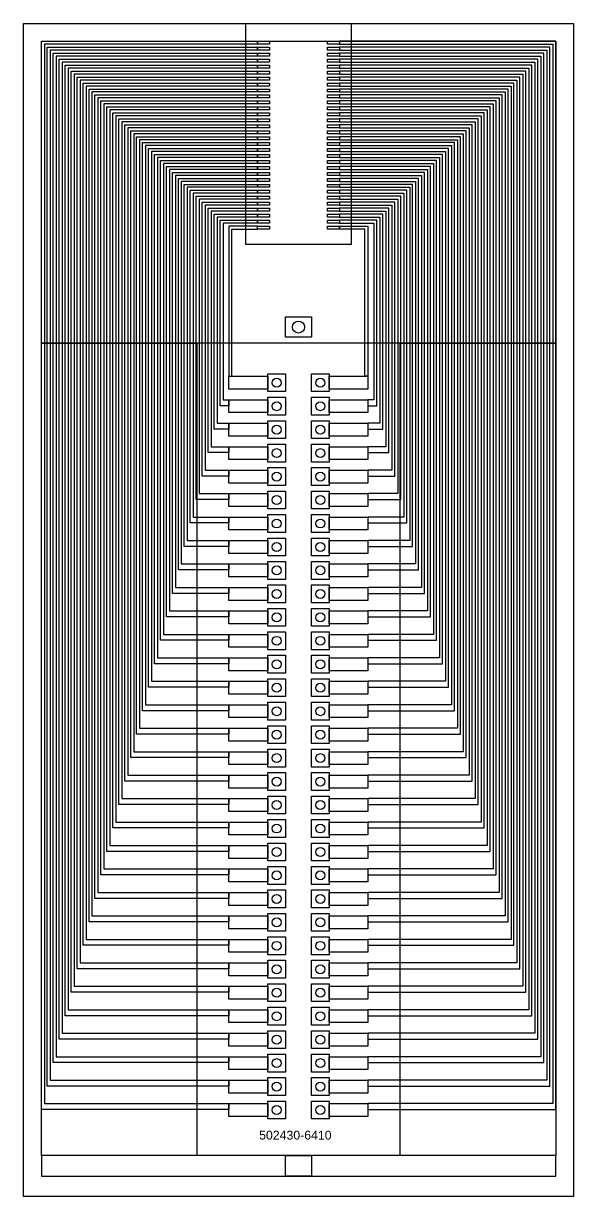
# Model space of a CAD drawing. Header units: inches. Extents: x 67224 to 207569, y -39728 to -14154.
# Drawn here: x 67224 to 76604, y -37028 to -17027 of the extents above; entities that cross this region are included whole.
import ezdxf

# ---------------------------------------------------------------- set-up
doc = ezdxf.new("R2010")
doc.units = ezdxf.units.IN
doc.header["$MEASUREMENT"] = 0
for name, color, linetype in [('board outline', 130, 'Continuous'), ('bottom copper', 160, 'Continuous'), ('bottom solder mask', 94, 'Continuous'), ('drill', 44, 'Continuous'), ('top copper', 10, 'Continuous'), ('top solder mask', 90, 'Continuous')]:
    doc.layers.add(name, color=color, linetype=linetype)
doc.styles.get("Standard").update_dxf_attribs({"font": 'arial.ttf'})

msp = doc.modelspace()

# ---------------------------------------------------------------- linework, layer by layer
at = {"layer": 'board outline'}
msp.add_lwpolyline([(67224, -17027), (76604, -17027), (76604, -37028), (67224, -37028)], close=True, dxfattribs=at)
at = {"layer": 'bottom copper'}
for points in [[(67529, -17332), (76300, -17332), (76300, -22478), (67529, -22478)], [(67529, -22478), (70179, -22478), (70179, -36328), (67529, -36328)], [(73649, -22478), (76300, -22478), (76300, -36328), (73649, -36328)], [(71389, -23263), (70729, -23263), (70729, -23043), (71389, -23043)], [(71389, -23305), (71389, -23000), (71694, -23000), (71694, -23305)], [(72134, -23305), (72134, -23000), (72439, -23000), (72439, -23305)], [(73099, -23263), (72439, -23263), (72439, -23043), (73099, -23043)], [(71389, -23663), (70729, -23663), (70729, -23443), (71389, -23443)], [(71389, -23705), (71389, -23400), (71694, -23400), (71694, -23705)], [(72134, -23705), (72134, -23400), (72439, -23400), (72439, -23705)], [(73099, -23663), (72439, -23663), (72439, -23443), (73099, -23443)], [(71389, -24063), (70729, -24063), (70729, -23843), (71389, -23843)], [(71389, -24105), (71389, -23800), (71694, -23800), (71694, -24105)], [(72134, -24105), (72134, -23800), (72439, -23800), (72439, -24105)], [(73099, -24063), (72439, -24063), (72439, -23843), (73099, -23843)], [(71389, -24463), (70729, -24463), (70729, -24243), (71389, -24243)], [(71389, -24505), (71389, -24200), (71694, -24200), (71694, -24505)], [(72134, -24505), (72134, -24200), (72439, -24200), (72439, -24505)], [(73099, -24463), (72439, -24463), (72439, -24243), (73099, -24243)], [(71389, -24863), (70729, -24863), (70729, -24643), (71389, -24643)], [(71389, -24905), (71389, -24600), (71694, -24600), (71694, -24905)], [(72134, -24905), (72134, -24600), (72439, -24600), (72439, -24905)], [(73099, -24863), (72439, -24863), (72439, -24643), (73099, -24643)], [(71389, -25263), (70729, -25263), (70729, -25043), (71389, -25043)], [(71389, -25305), (71389, -25000), (71694, -25000), (71694, -25305)], [(72134, -25305), (72134, -25000), (72439, -25000), (72439, -25305)], [(73099, -25263), (72439, -25263), (72439, -25043), (73099, -25043)], [(71389, -25663), (70729, -25663), (70729, -25443), (71389, -25443)], [(71389, -25705), (71389, -25400), (71694, -25400), (71694, -25705)], [(72134, -25705), (72134, -25400), (72439, -25400), (72439, -25705)], [(73099, -25663), (72439, -25663), (72439, -25443), (73099, -25443)], [(71389, -26063), (70729, -26063), (70729, -25843), (71389, -25843)], [(71389, -26105), (71389, -25800), (71694, -25800), (71694, -26105)], [(72134, -26105), (72134, -25800), (72439, -25800), (72439, -26105)], [(73099, -26063), (72439, -26063), (72439, -25843), (73099, -25843)], [(71389, -26463), (70729, -26463), (70729, -26243), (71389, -26243)], [(71389, -26505), (71389, -26200), (71694, -26200), (71694, -26505)], [(72134, -26505), (72134, -26200), (72439, -26200), (72439, -26505)], [(73099, -26463), (72439, -26463), (72439, -26243), (73099, -26243)], [(71389, -26863), (70729, -26863), (70729, -26643), (71389, -26643)], [(71389, -26905), (71389, -26600), (71694, -26600), (71694, -26905)], [(72134, -26905), (72134, -26600), (72439, -26600), (72439, -26905)], [(73099, -26863), (72439, -26863), (72439, -26643), (73099, -26643)], [(71389, -27263), (70729, -27263), (70729, -27043), (71389, -27043)], [(71389, -27305), (71389, -27000), (71694, -27000), (71694, -27305)], [(72134, -27305), (72134, -27000), (72439, -27000), (72439, -27305)], [(73099, -27263), (72439, -27263), (72439, -27043), (73099, -27043)], [(71389, -27663), (70729, -27663), (70729, -27443), (71389, -27443)], [(71389, -27705), (71389, -27400), (71694, -27400), (71694, -27705)], [(72134, -27705), (72134, -27400), (72439, -27400), (72439, -27705)], [(73099, -27663), (72439, -27663), (72439, -27443), (73099, -27443)], [(71389, -28063), (70729, -28063), (70729, -27843), (71389, -27843)], [(71389, -28105), (71389, -27800), (71694, -27800), (71694, -28105)], [(72134, -28105), (72134, -27800), (72439, -27800), (72439, -28105)], [(73099, -28063), (72439, -28063), (72439, -27843), (73099, -27843)], [(71389, -28463), (70729, -28463), (70729, -28243), (71389, -28243)], [(71389, -28505), (71389, -28200), (71694, -28200), (71694, -28505)], [(72134, -28505), (72134, -28200), (72439, -28200), (72439, -28505)], [(73099, -28463), (72439, -28463), (72439, -28243), (73099, -28243)], [(71389, -28863), (70729, -28863), (70729, -28643), (71389, -28643)], [(71389, -28905), (71389, -28600), (71694, -28600), (71694, -28905)], [(72134, -28905), (72134, -28600), (72439, -28600), (72439, -28905)], [(73099, -28863), (72439, -28863), (72439, -28643), (73099, -28643)], [(71389, -29263), (70729, -29263), (70729, -29043), (71389, -29043)], [(71389, -29305), (71389, -29000), (71694, -29000), (71694, -29305)], [(72134, -29305), (72134, -29000), (72439, -29000), (72439, -29305)], [(73099, -29263), (72439, -29263), (72439, -29043), (73099, -29043)], [(71389, -29663), (70729, -29663), (70729, -29443), (71389, -29443)], [(71389, -29705), (71389, -29400), (71694, -29400), (71694, -29705)], [(72134, -29705), (72134, -29400), (72439, -29400), (72439, -29705)], [(73099, -29663), (72439, -29663), (72439, -29443), (73099, -29443)], [(71389, -30063), (70729, -30063), (70729, -29843), (71389, -29843)], [(71389, -30105), (71389, -29800), (71694, -29800), (71694, -30105)], [(72134, -30105), (72134, -29800), (72439, -29800), (72439, -30105)], [(73099, -30063), (72439, -30063), (72439, -29843), (73099, -29843)], [(71389, -30463), (70729, -30463), (70729, -30243), (71389, -30243)], [(71389, -30505), (71389, -30200), (71694, -30200), (71694, -30505)], [(72134, -30505), (72134, -30200), (72439, -30200), (72439, -30505)], [(73099, -30463), (72439, -30463), (72439, -30243), (73099, -30243)], [(71389, -30863), (70729, -30863), (70729, -30643), (71389, -30643)], [(71389, -30905), (71389, -30600), (71694, -30600), (71694, -30905)], [(72134, -30905), (72134, -30600), (72439, -30600), (72439, -30905)], [(73099, -30863), (72439, -30863), (72439, -30643), (73099, -30643)], [(71389, -31263), (70729, -31263), (70729, -31043), (71389, -31043)], [(71389, -31305), (71389, -31000), (71694, -31000), (71694, -31305)], [(72134, -31305), (72134, -31000), (72439, -31000), (72439, -31305)], [(73099, -31263), (72439, -31263), (72439, -31043), (73099, -31043)], [(71389, -31663), (70729, -31663), (70729, -31443), (71389, -31443)], [(71389, -31705), (71389, -31400), (71694, -31400), (71694, -31705)], [(72134, -31705), (72134, -31400), (72439, -31400), (72439, -31705)], [(73099, -31663), (72439, -31663), (72439, -31443), (73099, -31443)], [(71389, -32063), (70729, -32063), (70729, -31843), (71389, -31843)], [(71389, -32105), (71389, -31800), (71694, -31800), (71694, -32105)], [(72134, -32105), (72134, -31800), (72439, -31800), (72439, -32105)], [(73099, -32063), (72439, -32063), (72439, -31843), (73099, -31843)], [(71389, -32463), (70729, -32463), (70729, -32243), (71389, -32243)], [(71389, -32505), (71389, -32200), (71694, -32200), (71694, -32505)], [(72134, -32505), (72134, -32200), (72439, -32200), (72439, -32505)], [(73099, -32463), (72439, -32463), (72439, -32243), (73099, -32243)], [(71389, -32863), (70729, -32863), (70729, -32643), (71389, -32643)], [(71389, -32905), (71389, -32600), (71694, -32600), (71694, -32905)], [(72134, -32905), (72134, -32600), (72439, -32600), (72439, -32905)], [(73099, -32863), (72439, -32863), (72439, -32643), (73099, -32643)], [(71389, -33263), (70729, -33263), (70729, -33043), (71389, -33043)], [(71389, -33305), (71389, -33000), (71694, -33000), (71694, -33305)], [(72134, -33305), (72134, -33000), (72439, -33000), (72439, -33305)], [(73099, -33263), (72439, -33263), (72439, -33043), (73099, -33043)], [(71389, -33663), (70729, -33663), (70729, -33443), (71389, -33443)], [(71389, -33705), (71389, -33400), (71694, -33400), (71694, -33705)], [(72134, -33705), (72134, -33400), (72439, -33400), (72439, -33705)], [(73099, -33663), (72439, -33663), (72439, -33443), (73099, -33443)], [(71389, -34063), (70729, -34063), (70729, -33843), (71389, -33843)], [(71389, -34105), (71389, -33800), (71694, -33800), (71694, -34105)], [(72134, -34105), (72134, -33800), (72439, -33800), (72439, -34105)], [(73099, -34063), (72439, -34063), (72439, -33843), (73099, -33843)], [(71389, -34463), (70729, -34463), (70729, -34243), (71389, -34243)], [(71389, -34505), (71389, -34200), (71694, -34200), (71694, -34505)], [(72134, -34505), (72134, -34200), (72439, -34200), (72439, -34505)], [(73099, -34463), (72439, -34463), (72439, -34243), (73099, -34243)], [(71389, -34863), (70729, -34863), (70729, -34643), (71389, -34643)], [(71389, -34905), (71389, -34600), (71694, -34600), (71694, -34905)], [(72134, -34905), (72134, -34600), (72439, -34600), (72439, -34905)], [(73099, -34863), (72439, -34863), (72439, -34643), (73099, -34643)], [(71389, -35263), (70729, -35263), (70729, -35043), (71389, -35043)], [(71389, -35305), (71389, -35000), (71694, -35000), (71694, -35305)], [(72134, -35305), (72134, -35000), (72439, -35000), (72439, -35305)], [(73099, -35263), (72439, -35263), (72439, -35043), (73099, -35043)], [(71389, -35663), (70729, -35663), (70729, -35443), (71389, -35443)], [(71389, -35705), (71389, -35400), (71694, -35400), (71694, -35705)], [(72134, -35705), (72134, -35400), (72439, -35400), (72439, -35705)], [(73099, -35663), (72439, -35663), (72439, -35443), (73099, -35443)], [(67529, -36678), (76300, -36678), (76300, -36328), (67529, -36328)]]:
    msp.add_lwpolyline(points, close=True, dxfattribs=at)
at = {"layer": 'bottom solder mask'}
for points in [[(72134, -22378), (71694, -22378), (71694, -22028), (72134, -22028)], [(71389, -23263), (70729, -23263), (70729, -23043), (71389, -23043)], [(73099, -23263), (72439, -23263), (72439, -23043), (73099, -23043)], [(71389, -23663), (70729, -23663), (70729, -23443), (71389, -23443)], [(73099, -23663), (72439, -23663), (72439, -23443), (73099, -23443)], [(71389, -24063), (70729, -24063), (70729, -23843), (71389, -23843)], [(73099, -24063), (72439, -24063), (72439, -23843), (73099, -23843)], [(71389, -24463), (70729, -24463), (70729, -24243), (71389, -24243)], [(73099, -24463), (72439, -24463), (72439, -24243), (73099, -24243)], [(71389, -24863), (70729, -24863), (70729, -24643), (71389, -24643)], [(73099, -24863), (72439, -24863), (72439, -24643), (73099, -24643)], [(71389, -25263), (70729, -25263), (70729, -25043), (71389, -25043)], [(73099, -25263), (72439, -25263), (72439, -25043), (73099, -25043)], [(71389, -25663), (70729, -25663), (70729, -25443), (71389, -25443)], [(73099, -25663), (72439, -25663), (72439, -25443), (73099, -25443)], [(71389, -26063), (70729, -26063), (70729, -25843), (71389, -25843)], [(73099, -26063), (72439, -26063), (72439, -25843), (73099, -25843)], [(71389, -26463), (70729, -26463), (70729, -26243), (71389, -26243)], [(73099, -26463), (72439, -26463), (72439, -26243), (73099, -26243)], [(71389, -26863), (70729, -26863), (70729, -26643), (71389, -26643)], [(73099, -26863), (72439, -26863), (72439, -26643), (73099, -26643)], [(71389, -27263), (70729, -27263), (70729, -27043), (71389, -27043)], [(73099, -27263), (72439, -27263), (72439, -27043), (73099, -27043)], [(71389, -27663), (70729, -27663), (70729, -27443), (71389, -27443)], [(73099, -27663), (72439, -27663), (72439, -27443), (73099, -27443)], [(71389, -28063), (70729, -28063), (70729, -27843), (71389, -27843)], [(73099, -28063), (72439, -28063), (72439, -27843), (73099, -27843)], [(71389, -28463), (70729, -28463), (70729, -28243), (71389, -28243)], [(73099, -28463), (72439, -28463), (72439, -28243), (73099, -28243)], [(71389, -28863), (70729, -28863), (70729, -28643), (71389, -28643)], [(73099, -28863), (72439, -28863), (72439, -28643), (73099, -28643)], [(71389, -29263), (70729, -29263), (70729, -29043), (71389, -29043)], [(73099, -29263), (72439, -29263), (72439, -29043), (73099, -29043)], [(71389, -29663), (70729, -29663), (70729, -29443), (71389, -29443)], [(73099, -29663), (72439, -29663), (72439, -29443), (73099, -29443)], [(71389, -30063), (70729, -30063), (70729, -29843), (71389, -29843)], [(73099, -30063), (72439, -30063), (72439, -29843), (73099, -29843)], [(71389, -30463), (70729, -30463), (70729, -30243), (71389, -30243)], [(73099, -30463), (72439, -30463), (72439, -30243), (73099, -30243)], [(71389, -30863), (70729, -30863), (70729, -30643), (71389, -30643)], [(73099, -30863), (72439, -30863), (72439, -30643), (73099, -30643)], [(71389, -31263), (70729, -31263), (70729, -31043), (71389, -31043)], [(73099, -31263), (72439, -31263), (72439, -31043), (73099, -31043)], [(71389, -31663), (70729, -31663), (70729, -31443), (71389, -31443)], [(73099, -31663), (72439, -31663), (72439, -31443), (73099, -31443)], [(71389, -32063), (70729, -32063), (70729, -31843), (71389, -31843)], [(73099, -32063), (72439, -32063), (72439, -31843), (73099, -31843)], [(71389, -32463), (70729, -32463), (70729, -32243), (71389, -32243)], [(73099, -32463), (72439, -32463), (72439, -32243), (73099, -32243)], [(71389, -32863), (70729, -32863), (70729, -32643), (71389, -32643)], [(73099, -32863), (72439, -32863), (72439, -32643), (73099, -32643)], [(71389, -33263), (70729, -33263), (70729, -33043), (71389, -33043)], [(73099, -33263), (72439, -33263), (72439, -33043), (73099, -33043)], [(71389, -33663), (70729, -33663), (70729, -33443), (71389, -33443)], [(73099, -33663), (72439, -33663), (72439, -33443), (73099, -33443)], [(71389, -34063), (70729, -34063), (70729, -33843), (71389, -33843)], [(73099, -34063), (72439, -34063), (72439, -33843), (73099, -33843)], [(71389, -34463), (70729, -34463), (70729, -34243), (71389, -34243)], [(73099, -34463), (72439, -34463), (72439, -34243), (73099, -34243)], [(71389, -34863), (70729, -34863), (70729, -34643), (71389, -34643)], [(73099, -34863), (72439, -34863), (72439, -34643), (73099, -34643)], [(71389, -35263), (70729, -35263), (70729, -35043), (71389, -35043)], [(73099, -35263), (72439, -35263), (72439, -35043), (73099, -35043)], [(71389, -35663), (70729, -35663), (70729, -35443), (71389, -35443)], [(73099, -35663), (72439, -35663), (72439, -35443), (73099, -35443)], [(72134, -36678), (71694, -36678), (71694, -36328), (72134, -36328)]]:
    msp.add_lwpolyline(points, close=True, dxfattribs=at)
at = {"layer": 'drill'}
for centre, radius in [((71914, -22203), 102), ((71542, -23153), 76.2), ((72287, -23153), 76.2), ((71542, -23553), 76.2), ((72287, -23553), 76.2), ((71542, -23953), 76.2), ((72287, -23953), 76.2), ((71542, -24353), 76.2), ((72287, -24353), 76.2), ((71542, -24753), 76.2), ((72287, -24753), 76.2), ((71542, -25153), 76.2), ((72287, -25153), 76.2), ((71542, -25553), 76.2), ((72287, -25553), 76.2), ((71542, -25953), 76.2), ((72287, -25953), 76.2), ((71542, -26353), 76.2), ((72287, -26353), 76.2), ((71542, -26753), 76.2), ((72287, -26753), 76.2), ((71542, -27153), 76.2), ((72287, -27153), 76.2), ((71542, -27553), 76.2), ((72287, -27553), 76.2), ((71542, -27953), 76.2), ((72287, -27953), 76.2), ((71542, -28353), 76.2), ((72287, -28353), 76.2), ((71542, -28753), 76.2), ((72287, -28753), 76.2), ((71542, -29153), 76.2), ((72287, -29153), 76.2), ((71542, -29553), 76.2), ((72287, -29553), 76.2), ((71542, -29953), 76.2), ((72287, -29953), 76.2), ((71542, -30353), 76.2), ((72287, -30353), 76.2), ((71542, -30753), 76.2), ((72287, -30753), 76.2), ((71542, -31153), 76.2), ((72287, -31153), 76.2), ((71542, -31553), 76.2), ((72287, -31553), 76.2), ((71542, -31953), 76.2), ((72287, -31953), 76.2), ((71542, -32353), 76.2), ((72287, -32353), 76.2), ((71542, -32753), 76.2), ((72287, -32753), 76.2), ((71542, -33153), 76.2), ((72287, -33153), 76.2), ((71542, -33553), 76.2), ((72287, -33553), 76.2), ((71542, -33953), 76.2), ((72287, -33953), 76.2), ((71542, -34353), 76.2), ((72287, -34353), 76.2), ((71542, -34753), 76.2), ((72287, -34753), 76.2), ((71542, -35153), 76.2), ((72287, -35153), 76.2), ((71542, -35553), 76.2), ((72287, -35553), 76.2)]:
    msp.add_circle(centre, radius, dxfattribs=at)
at = {"layer": 'top copper'}
for points in [[(71216, -17332), (71216, -17383), (67580, -17383), (67580, -23443), (67580, -35443), (70729, -35443), (70729, -35544), (67529, -35544), (67529, -23443), (67529, -17332)], [(71216, -17332), (71419, -17332), (71419, -17383), (71216, -17383)], [(72409, -17332), (72613, -17332), (72613, -17383), (72409, -17383)], [(72613, -17332), (72613, -17383), (76249, -17383), (76249, -23443), (76249, -35443), (73099, -35443), (73099, -35544), (76300, -35544), (76300, -23443), (76300, -17332)], [(71216, -17434), (71216, -17485), (67681, -17485), (67681, -23443), (67681, -35043), (70729, -35043), (70729, -35144), (67630, -35144), (67630, -23443), (67630, -17434)], [(71216, -17535), (71216, -17586), (67783, -17586), (67783, -23443), (67783, -34643), (70729, -34643), (70729, -34744), (67732, -34744), (67732, -23443), (67732, -17535)], [(71216, -17434), (71419, -17434), (71419, -17485), (71216, -17485)], [(71216, -17535), (71419, -17535), (71419, -17586), (71216, -17586)], [(72409, -17434), (72613, -17434), (72613, -17485), (72409, -17485)], [(72409, -17535), (72613, -17535), (72613, -17586), (72409, -17586)], [(72613, -17434), (72613, -17485), (76147, -17485), (76147, -23443), (76147, -35043), (73099, -35043), (73099, -35144), (76198, -35144), (76198, -23443), (76198, -17434)], [(72613, -17535), (72613, -17586), (76046, -17586), (76046, -23443), (76046, -34643), (73099, -34643), (73099, -34744), (76096, -34744), (76096, -23443), (76096, -17535)], [(71216, -17637), (71216, -17688), (67884, -17688), (67884, -23443), (67884, -34243), (70729, -34243), (70729, -34344), (67834, -34344), (67834, -23443), (67834, -17637)], [(71216, -17739), (71216, -17789), (67986, -17789), (67986, -23443), (67986, -33843), (70729, -33843), (70729, -33944), (67935, -33944), (67935, -23443), (67935, -17739)], [(71216, -17637), (71419, -17637), (71419, -17688), (71216, -17688)], [(71216, -17739), (71419, -17739), (71419, -17789), (71216, -17789)], [(72409, -17637), (72613, -17637), (72613, -17688), (72409, -17688)], [(72409, -17739), (72613, -17739), (72613, -17789), (72409, -17789)], [(72613, -17637), (72613, -17688), (75944, -17688), (75944, -23443), (75944, -34243), (73099, -34243), (73099, -34344), (75995, -34344), (75995, -23443), (75995, -17637)], [(72613, -17739), (72613, -17789), (75842, -17789), (75842, -23443), (75842, -33843), (73099, -33843), (73099, -33944), (75893, -33944), (75893, -23443), (75893, -17739)], [(71216, -17840), (71216, -17891), (68088, -17891), (68088, -23443), (68088, -33443), (70729, -33443), (70729, -33544), (68037, -33544), (68037, -23443), (68037, -17840)], [(71216, -17942), (71216, -17993), (68189, -17993), (68189, -23443), (68189, -33043), (70729, -33043), (70729, -33144), (68138, -33144), (68138, -23443), (68138, -17942)], [(71216, -17840), (71419, -17840), (71419, -17891), (71216, -17891)], [(71216, -17942), (71419, -17942), (71419, -17993), (71216, -17993)], [(72409, -17840), (72613, -17840), (72613, -17891), (72409, -17891)], [(72409, -17942), (72613, -17942), (72613, -17993), (72409, -17993)], [(72613, -17840), (72613, -17891), (75741, -17891), (75741, -23443), (75741, -33443), (73099, -33443), (73099, -33544), (75792, -33544), (75792, -23443), (75792, -17840)], [(72613, -17942), (72613, -17993), (75639, -17993), (75639, -23443), (75639, -33043), (73099, -33043), (73099, -33144), (75690, -33144), (75690, -23443), (75690, -17942)], [(71216, -18043), (71216, -18094), (68291, -18094), (68291, -23443), (68291, -32643), (70729, -32643), (70729, -32744), (68240, -32744), (68240, -23443), (68240, -18043)], [(71216, -18145), (71216, -18196), (68392, -18196), (68392, -23443), (68392, -32243), (70729, -32243), (70729, -32344), (68342, -32344), (68342, -23443), (68342, -18145)], [(71216, -18043), (71419, -18043), (71419, -18094), (71216, -18094)], [(71216, -18145), (71419, -18145), (71419, -18196), (71216, -18196)], [(72409, -18043), (72613, -18043), (72613, -18094), (72409, -18094)], [(72409, -18145), (72613, -18145), (72613, -18196), (72409, -18196)], [(72613, -18043), (72613, -18094), (75538, -18094), (75538, -23443), (75538, -32643), (73099, -32643), (73099, -32744), (75588, -32744), (75588, -23443), (75588, -18043)], [(72613, -18145), (72613, -18196), (75436, -18196), (75436, -23443), (75436, -32243), (73099, -32243), (73099, -32344), (75487, -32344), (75487, -23443), (75487, -18145)], [(71216, -18247), (71216, -18297), (68494, -18297), (68494, -23443), (68494, -31843), (70729, -31843), (70729, -31944), (68443, -31944), (68443, -23443), (68443, -18247)], [(71216, -18348), (71216, -18399), (68596, -18399), (68596, -23443), (68596, -31443), (70729, -31443), (70729, -31544), (68545, -31544), (68545, -23443), (68545, -18348)], [(71216, -18247), (71419, -18247), (71419, -18297), (71216, -18297)], [(71216, -18348), (71419, -18348), (71419, -18399), (71216, -18399)], [(72409, -18247), (72613, -18247), (72613, -18297), (72409, -18297)], [(72409, -18348), (72613, -18348), (72613, -18399), (72409, -18399)], [(72613, -18247), (72613, -18297), (75334, -18297), (75334, -23443), (75334, -31843), (73099, -31843), (73099, -31944), (75385, -31944), (75385, -23443), (75385, -18247)], [(72613, -18348), (72613, -18399), (75233, -18399), (75233, -23443), (75233, -31443), (73099, -31443), (73099, -31544), (75284, -31544), (75284, -23443), (75284, -18348)], [(71216, -18450), (71216, -18501), (68697, -18501), (68697, -23443), (68697, -31043), (70729, -31043), (70729, -31144), (68646, -31144), (68646, -23443), (68646, -18450)], [(71216, -18551), (71216, -18602), (68799, -18602), (68799, -23443), (68799, -30643), (70729, -30643), (70729, -30744), (68748, -30744), (68748, -23443), (68748, -18551)], [(71216, -18450), (71419, -18450), (71419, -18501), (71216, -18501)], [(71216, -18551), (71419, -18551), (71419, -18602), (71216, -18602)], [(72409, -18450), (72613, -18450), (72613, -18501), (72409, -18501)], [(72409, -18551), (72613, -18551), (72613, -18602), (72409, -18602)], [(72613, -18450), (72613, -18501), (75131, -18501), (75131, -23443), (75131, -31043), (73099, -31043), (73099, -31144), (75182, -31144), (75182, -23443), (75182, -18450)], [(72613, -18551), (72613, -18602), (75030, -18602), (75030, -23443), (75030, -30643), (73099, -30643), (73099, -30744), (75080, -30744), (75080, -23443), (75080, -18551)], [(71216, -18653), (71216, -18704), (68900, -18704), (68900, -23443), (68900, -30243), (70729, -30243), (70729, -30344), (68850, -30344), (68850, -23443), (68850, -18653)], [(71216, -18755), (71216, -18805), (69002, -18805), (69002, -23443), (69002, -29843), (70729, -29843), (70729, -29944), (68951, -29944), (68951, -23443), (68951, -18755)], [(71216, -18653), (71419, -18653), (71419, -18704), (71216, -18704)], [(71216, -18755), (71419, -18755), (71419, -18805), (71216, -18805)], [(72409, -18653), (72613, -18653), (72613, -18704), (72409, -18704)], [(72409, -18755), (72613, -18755), (72613, -18805), (72409, -18805)], [(72613, -18653), (72613, -18704), (74928, -18704), (74928, -23443), (74928, -30243), (73099, -30243), (73099, -30344), (74979, -30344), (74979, -23443), (74979, -18653)], [(72613, -18755), (72613, -18805), (74826, -18805), (74826, -23443), (74826, -29843), (73099, -29843), (73099, -29944), (74877, -29944), (74877, -23443), (74877, -18755)], [(71216, -18856), (71216, -18907), (69104, -18907), (69104, -23443), (69104, -29443), (70729, -29443), (70729, -29544), (69053, -29544), (69053, -23443), (69053, -18856)], [(71216, -18958), (71216, -19009), (69205, -19009), (69205, -23443), (69205, -29043), (70729, -29043), (70729, -29144), (69154, -29144), (69154, -23443), (69154, -18958)], [(71216, -18856), (71419, -18856), (71419, -18907), (71216, -18907)], [(71216, -18958), (71419, -18958), (71419, -19009), (71216, -19009)], [(72409, -18856), (72613, -18856), (72613, -18907), (72409, -18907)], [(72409, -18958), (72613, -18958), (72613, -19009), (72409, -19009)], [(72613, -18856), (72613, -18907), (74725, -18907), (74725, -23443), (74725, -29443), (73099, -29443), (73099, -29544), (74776, -29544), (74776, -23443), (74776, -18856)], [(72613, -18958), (72613, -19009), (74623, -19009), (74623, -23443), (74623, -29043), (73099, -29043), (73099, -29144), (74674, -29144), (74674, -23443), (74674, -18958)], [(71216, -19059), (71216, -19110), (69307, -19110), (69307, -23443), (69307, -28643), (70729, -28643), (70729, -28744), (69256, -28744), (69256, -23443), (69256, -19059)], [(71216, -19161), (71216, -19212), (69408, -19212), (69408, -23443), (69408, -28243), (70729, -28243), (70729, -28344), (69358, -28344), (69358, -23443), (69358, -19161)], [(71216, -19059), (71419, -19059), (71419, -19110), (71216, -19110)], [(71216, -19161), (71419, -19161), (71419, -19212), (71216, -19212)], [(72409, -19059), (72613, -19059), (72613, -19110), (72409, -19110)], [(72409, -19161), (72613, -19161), (72613, -19212), (72409, -19212)], [(72613, -19059), (72613, -19110), (74522, -19110), (74522, -23443), (74522, -28643), (73099, -28643), (73099, -28744), (74572, -28744), (74572, -23443), (74572, -19059)], [(72613, -19161), (72613, -19212), (74420, -19212), (74420, -23443), (74420, -28243), (73099, -28243), (73099, -28344), (74471, -28344), (74471, -23443), (74471, -19161)], [(71216, -19263), (71216, -19313), (69510, -19313), (69510, -23443), (69510, -27843), (70729, -27843), (70729, -27944), (69459, -27944), (69459, -23443), (69459, -19263)], [(71216, -19364), (71216, -19415), (69612, -19415), (69612, -23443), (69612, -27443), (70729, -27443), (70729, -27544), (69561, -27544), (69561, -23443), (69561, -19364)], [(71216, -19263), (71419, -19263), (71419, -19313), (71216, -19313)], [(71216, -19364), (71419, -19364), (71419, -19415), (71216, -19415)], [(72409, -19263), (72613, -19263), (72613, -19313), (72409, -19313)], [(72409, -19364), (72613, -19364), (72613, -19415), (72409, -19415)], [(72613, -19263), (72613, -19313), (74318, -19313), (74318, -23443), (74318, -27843), (73099, -27843), (73099, -27944), (74369, -27944), (74369, -23443), (74369, -19263)], [(72613, -19364), (72613, -19415), (74217, -19415), (74217, -23443), (74217, -27443), (73099, -27443), (73099, -27544), (74268, -27544), (74268, -23443), (74268, -19364)], [(71216, -19466), (71216, -19517), (69713, -19517), (69713, -23443), (69713, -27043), (70729, -27043), (70729, -27144), (69662, -27144), (69662, -23443), (69662, -19466)], [(71216, -19567), (71216, -19618), (69815, -19618), (69815, -23443), (69815, -26643), (70729, -26643), (70729, -26744), (69764, -26744), (69764, -23443), (69764, -19567)], [(71216, -19466), (71419, -19466), (71419, -19517), (71216, -19517)], [(71216, -19567), (71419, -19567), (71419, -19618), (71216, -19618)], [(72409, -19466), (72613, -19466), (72613, -19517), (72409, -19517)], [(72409, -19567), (72613, -19567), (72613, -19618), (72409, -19618)], [(72613, -19466), (72613, -19517), (74115, -19517), (74115, -23443), (74115, -27043), (73099, -27043), (73099, -27144), (74166, -27144), (74166, -23443), (74166, -19466)], [(72613, -19567), (72613, -19618), (74014, -19618), (74014, -23443), (74014, -26643), (73099, -26643), (73099, -26744), (74064, -26744), (74064, -23443), (74064, -19567)], [(71216, -19669), (71216, -19720), (69916, -19720), (69916, -23443), (69916, -26243), (70729, -26243), (70729, -26344), (69866, -26344), (69866, -23443), (69866, -19669)], [(71216, -19771), (71216, -19821), (70018, -19821), (70018, -23443), (70018, -25843), (70729, -25843), (70729, -25944), (69967, -25944), (69967, -23443), (69967, -19771)], [(71216, -19669), (71419, -19669), (71419, -19720), (71216, -19720)], [(71216, -19771), (71419, -19771), (71419, -19821), (71216, -19821)], [(72409, -19669), (72613, -19669), (72613, -19720), (72409, -19720)], [(72409, -19771), (72613, -19771), (72613, -19821), (72409, -19821)], [(72613, -19669), (72613, -19720), (73912, -19720), (73912, -23443), (73912, -26243), (73099, -26243), (73099, -26344), (73963, -26344), (73963, -23443), (73963, -19669)], [(72613, -19771), (72613, -19821), (73810, -19821), (73810, -23443), (73810, -25843), (73099, -25843), (73099, -25944), (73861, -25944), (73861, -23443), (73861, -19771)], [(71216, -19872), (71216, -19923), (70120, -19923), (70120, -23443), (70120, -25443), (70729, -25443), (70729, -25544), (70069, -25544), (70069, -23443), (70069, -19872)], [(71216, -19974), (71216, -20025), (70221, -20025), (70221, -23443), (70221, -25043), (70729, -25043), (70729, -25144), (70170, -25144), (70170, -23443), (70170, -19974)], [(71216, -19872), (71419, -19872), (71419, -19923), (71216, -19923)], [(71216, -19974), (71419, -19974), (71419, -20025), (71216, -20025)], [(72409, -19872), (72613, -19872), (72613, -19923), (72409, -19923)], [(72409, -19974), (72613, -19974), (72613, -20025), (72409, -20025)], [(72613, -19872), (72613, -19923), (73709, -19923), (73709, -23443), (73709, -25443), (73099, -25443), (73099, -25544), (73760, -25544), (73760, -23443), (73760, -19872)], [(72613, -19974), (72613, -20025), (73607, -20025), (73607, -23443), (73607, -25043), (73099, -25043), (73099, -25144), (73658, -25144), (73658, -23443), (73658, -19974)], [(71216, -20075), (71216, -20126), (70323, -20126), (70323, -23443), (70323, -24643), (70729, -24643), (70729, -24744), (70272, -24744), (70272, -23443), (70272, -20075)], [(71216, -20177), (71216, -20228), (70424, -20228), (70424, -23443), (70424, -24243), (70729, -24243), (70729, -24344), (70374, -24344), (70374, -23443), (70374, -20177)], [(71216, -20075), (71419, -20075), (71419, -20126), (71216, -20126)], [(71216, -20177), (71419, -20177), (71419, -20228), (71216, -20228)], [(72409, -20075), (72613, -20075), (72613, -20126), (72409, -20126)], [(72409, -20177), (72613, -20177), (72613, -20228), (72409, -20228)], [(72613, -20075), (72613, -20126), (73506, -20126), (73506, -23443), (73506, -24643), (73099, -24643), (73099, -24744), (73556, -24744), (73556, -23443), (73556, -20075)], [(72613, -20177), (72613, -20228), (73404, -20228), (73404, -23443), (73404, -24243), (73099, -24243), (73099, -24344), (73455, -24344), (73455, -23443), (73455, -20177)], [(71216, -20279), (71216, -20329), (70526, -20329), (70526, -23443), (70526, -23843), (70729, -23843), (70729, -23944), (70475, -23944), (70475, -23443), (70475, -20279)], [(71216, -20380), (71216, -20431), (70628, -20431), (70628, -23443), (70729, -23443), (70729, -23544), (70577, -23544), (70577, -20380)], [(71216, -20279), (71419, -20279), (71419, -20329), (71216, -20329)], [(71216, -20380), (71419, -20380), (71419, -20431), (71216, -20431)], [(72409, -20279), (72613, -20279), (72613, -20329), (72409, -20329)], [(72409, -20380), (72613, -20380), (72613, -20431), (72409, -20431)], [(72613, -20279), (72613, -20329), (73302, -20329), (73302, -23443), (73302, -23843), (73099, -23843), (73099, -23944), (73353, -23944), (73353, -23443), (73353, -20279)], [(72613, -20380), (72613, -20431), (73201, -20431), (73201, -23443), (73099, -23443), (73099, -23544), (73252, -23544), (73252, -20380)], [(70729, -23043), (70780, -23043), (70780, -20533), (71216, -20533), (71216, -20482), (70729, -20482)], [(71216, -20482), (71419, -20482), (71419, -20533), (71216, -20533)], [(72409, -20482), (72613, -20482), (72613, -20533), (72409, -20533)], [(73099, -23043), (73048, -23043), (73048, -20533), (72613, -20533), (72613, -20482), (73099, -20482)], [(71694, -22028), (72134, -22028), (72134, -22378), (71694, -22378)], [(71389, -23263), (70729, -23263), (70729, -23043), (71389, -23043)], [(71389, -23305), (71389, -23000), (71694, -23000), (71694, -23305)], [(72134, -23305), (72134, -23000), (72439, -23000), (72439, -23305)], [(73099, -23263), (72439, -23263), (72439, -23043), (73099, -23043)], [(71389, -23663), (70729, -23663), (70729, -23443), (71389, -23443)], [(71389, -23705), (71389, -23400), (71694, -23400), (71694, -23705)], [(72134, -23705), (72134, -23400), (72439, -23400), (72439, -23705)], [(73099, -23663), (72439, -23663), (72439, -23443), (73099, -23443)], [(71389, -24063), (70729, -24063), (70729, -23843), (71389, -23843)], [(71389, -24105), (71389, -23800), (71694, -23800), (71694, -24105)], [(72134, -24105), (72134, -23800), (72439, -23800), (72439, -24105)], [(73099, -24063), (72439, -24063), (72439, -23843), (73099, -23843)], [(71389, -24463), (70729, -24463), (70729, -24243), (71389, -24243)], [(71389, -24505), (71389, -24200), (71694, -24200), (71694, -24505)], [(72134, -24505), (72134, -24200), (72439, -24200), (72439, -24505)], [(73099, -24463), (72439, -24463), (72439, -24243), (73099, -24243)], [(71389, -24863), (70729, -24863), (70729, -24643), (71389, -24643)], [(71389, -24905), (71389, -24600), (71694, -24600), (71694, -24905)], [(72134, -24905), (72134, -24600), (72439, -24600), (72439, -24905)], [(73099, -24863), (72439, -24863), (72439, -24643), (73099, -24643)], [(71389, -25263), (70729, -25263), (70729, -25043), (71389, -25043)], [(71389, -25305), (71389, -25000), (71694, -25000), (71694, -25305)], [(72134, -25305), (72134, -25000), (72439, -25000), (72439, -25305)], [(73099, -25263), (72439, -25263), (72439, -25043), (73099, -25043)], [(71389, -25663), (70729, -25663), (70729, -25443), (71389, -25443)], [(71389, -25705), (71389, -25400), (71694, -25400), (71694, -25705)], [(72134, -25705), (72134, -25400), (72439, -25400), (72439, -25705)], [(73099, -25663), (72439, -25663), (72439, -25443), (73099, -25443)], [(71389, -26063), (70729, -26063), (70729, -25843), (71389, -25843)], [(71389, -26105), (71389, -25800), (71694, -25800), (71694, -26105)], [(72134, -26105), (72134, -25800), (72439, -25800), (72439, -26105)], [(73099, -26063), (72439, -26063), (72439, -25843), (73099, -25843)], [(71389, -26463), (70729, -26463), (70729, -26243), (71389, -26243)], [(71389, -26505), (71389, -26200), (71694, -26200), (71694, -26505)], [(72134, -26505), (72134, -26200), (72439, -26200), (72439, -26505)], [(73099, -26463), (72439, -26463), (72439, -26243), (73099, -26243)], [(71389, -26863), (70729, -26863), (70729, -26643), (71389, -26643)], [(71389, -26905), (71389, -26600), (71694, -26600), (71694, -26905)], [(72134, -26905), (72134, -26600), (72439, -26600), (72439, -26905)], [(73099, -26863), (72439, -26863), (72439, -26643), (73099, -26643)], [(71389, -27263), (70729, -27263), (70729, -27043), (71389, -27043)], [(71389, -27305), (71389, -27000), (71694, -27000), (71694, -27305)], [(72134, -27305), (72134, -27000), (72439, -27000), (72439, -27305)], [(73099, -27263), (72439, -27263), (72439, -27043), (73099, -27043)], [(71389, -27663), (70729, -27663), (70729, -27443), (71389, -27443)], [(71389, -27705), (71389, -27400), (71694, -27400), (71694, -27705)], [(72134, -27705), (72134, -27400), (72439, -27400), (72439, -27705)], [(73099, -27663), (72439, -27663), (72439, -27443), (73099, -27443)], [(71389, -28063), (70729, -28063), (70729, -27843), (71389, -27843)], [(71389, -28105), (71389, -27800), (71694, -27800), (71694, -28105)], [(72134, -28105), (72134, -27800), (72439, -27800), (72439, -28105)], [(73099, -28063), (72439, -28063), (72439, -27843), (73099, -27843)], [(71389, -28463), (70729, -28463), (70729, -28243), (71389, -28243)], [(71389, -28505), (71389, -28200), (71694, -28200), (71694, -28505)], [(72134, -28505), (72134, -28200), (72439, -28200), (72439, -28505)], [(73099, -28463), (72439, -28463), (72439, -28243), (73099, -28243)], [(71389, -28863), (70729, -28863), (70729, -28643), (71389, -28643)], [(71389, -28905), (71389, -28600), (71694, -28600), (71694, -28905)], [(72134, -28905), (72134, -28600), (72439, -28600), (72439, -28905)], [(73099, -28863), (72439, -28863), (72439, -28643), (73099, -28643)], [(71389, -29263), (70729, -29263), (70729, -29043), (71389, -29043)], [(71389, -29305), (71389, -29000), (71694, -29000), (71694, -29305)], [(72134, -29305), (72134, -29000), (72439, -29000), (72439, -29305)], [(73099, -29263), (72439, -29263), (72439, -29043), (73099, -29043)], [(71389, -29663), (70729, -29663), (70729, -29443), (71389, -29443)], [(71389, -29705), (71389, -29400), (71694, -29400), (71694, -29705)], [(72134, -29705), (72134, -29400), (72439, -29400), (72439, -29705)], [(73099, -29663), (72439, -29663), (72439, -29443), (73099, -29443)], [(71389, -30063), (70729, -30063), (70729, -29843), (71389, -29843)], [(71389, -30105), (71389, -29800), (71694, -29800), (71694, -30105)], [(72134, -30105), (72134, -29800), (72439, -29800), (72439, -30105)], [(73099, -30063), (72439, -30063), (72439, -29843), (73099, -29843)], [(71389, -30463), (70729, -30463), (70729, -30243), (71389, -30243)], [(71389, -30505), (71389, -30200), (71694, -30200), (71694, -30505)], [(72134, -30505), (72134, -30200), (72439, -30200), (72439, -30505)], [(73099, -30463), (72439, -30463), (72439, -30243), (73099, -30243)], [(71389, -30863), (70729, -30863), (70729, -30643), (71389, -30643)], [(71389, -30905), (71389, -30600), (71694, -30600), (71694, -30905)], [(72134, -30905), (72134, -30600), (72439, -30600), (72439, -30905)], [(73099, -30863), (72439, -30863), (72439, -30643), (73099, -30643)], [(71389, -31263), (70729, -31263), (70729, -31043), (71389, -31043)], [(71389, -31305), (71389, -31000), (71694, -31000), (71694, -31305)], [(72134, -31305), (72134, -31000), (72439, -31000), (72439, -31305)], [(73099, -31263), (72439, -31263), (72439, -31043), (73099, -31043)], [(71389, -31663), (70729, -31663), (70729, -31443), (71389, -31443)], [(71389, -31705), (71389, -31400), (71694, -31400), (71694, -31705)], [(72134, -31705), (72134, -31400), (72439, -31400), (72439, -31705)], [(73099, -31663), (72439, -31663), (72439, -31443), (73099, -31443)], [(71389, -32063), (70729, -32063), (70729, -31843), (71389, -31843)], [(71389, -32105), (71389, -31800), (71694, -31800), (71694, -32105)], [(72134, -32105), (72134, -31800), (72439, -31800), (72439, -32105)], [(73099, -32063), (72439, -32063), (72439, -31843), (73099, -31843)], [(71389, -32463), (70729, -32463), (70729, -32243), (71389, -32243)], [(71389, -32505), (71389, -32200), (71694, -32200), (71694, -32505)], [(72134, -32505), (72134, -32200), (72439, -32200), (72439, -32505)], [(73099, -32463), (72439, -32463), (72439, -32243), (73099, -32243)], [(71389, -32863), (70729, -32863), (70729, -32643), (71389, -32643)], [(71389, -32905), (71389, -32600), (71694, -32600), (71694, -32905)], [(72134, -32905), (72134, -32600), (72439, -32600), (72439, -32905)], [(73099, -32863), (72439, -32863), (72439, -32643), (73099, -32643)], [(71389, -33263), (70729, -33263), (70729, -33043), (71389, -33043)], [(71389, -33305), (71389, -33000), (71694, -33000), (71694, -33305)], [(72134, -33305), (72134, -33000), (72439, -33000), (72439, -33305)], [(73099, -33263), (72439, -33263), (72439, -33043), (73099, -33043)], [(71389, -33663), (70729, -33663), (70729, -33443), (71389, -33443)], [(71389, -33705), (71389, -33400), (71694, -33400), (71694, -33705)], [(72134, -33705), (72134, -33400), (72439, -33400), (72439, -33705)], [(73099, -33663), (72439, -33663), (72439, -33443), (73099, -33443)], [(71389, -34063), (70729, -34063), (70729, -33843), (71389, -33843)], [(71389, -34105), (71389, -33800), (71694, -33800), (71694, -34105)], [(72134, -34105), (72134, -33800), (72439, -33800), (72439, -34105)], [(73099, -34063), (72439, -34063), (72439, -33843), (73099, -33843)], [(71389, -34463), (70729, -34463), (70729, -34243), (71389, -34243)], [(71389, -34505), (71389, -34200), (71694, -34200), (71694, -34505)], [(72134, -34505), (72134, -34200), (72439, -34200), (72439, -34505)], [(73099, -34463), (72439, -34463), (72439, -34243), (73099, -34243)], [(71389, -34863), (70729, -34863), (70729, -34643), (71389, -34643)], [(71389, -34905), (71389, -34600), (71694, -34600), (71694, -34905)], [(72134, -34905), (72134, -34600), (72439, -34600), (72439, -34905)], [(73099, -34863), (72439, -34863), (72439, -34643), (73099, -34643)], [(71389, -35263), (70729, -35263), (70729, -35043), (71389, -35043)], [(71389, -35305), (71389, -35000), (71694, -35000), (71694, -35305)], [(72134, -35305), (72134, -35000), (72439, -35000), (72439, -35305)], [(73099, -35263), (72439, -35263), (72439, -35043), (73099, -35043)], [(71389, -35663), (70729, -35663), (70729, -35443), (71389, -35443)], [(71389, -35705), (71389, -35400), (71694, -35400), (71694, -35705)], [(72134, -35705), (72134, -35400), (72439, -35400), (72439, -35705)], [(73099, -35663), (72439, -35663), (72439, -35443), (73099, -35443)], [(71694, -36328), (72134, -36328), (72134, -36678), (71694, -36678)]]:
    msp.add_lwpolyline(points, close=True, dxfattribs=at)
at = {"layer": 'top solder mask'}
for points in [[(71016, -17027), (72813, -17027), (72813, -20798), (71016, -20798)], [(71694, -22028), (72134, -22028), (72134, -22378), (71694, -22378)], [(71389, -23263), (70729, -23263), (70729, -23043), (71389, -23043)], [(73099, -23263), (72439, -23263), (72439, -23043), (73099, -23043)], [(71389, -23663), (70729, -23663), (70729, -23443), (71389, -23443)], [(73099, -23663), (72439, -23663), (72439, -23443), (73099, -23443)], [(71389, -24063), (70729, -24063), (70729, -23843), (71389, -23843)], [(73099, -24063), (72439, -24063), (72439, -23843), (73099, -23843)], [(71389, -24463), (70729, -24463), (70729, -24243), (71389, -24243)], [(73099, -24463), (72439, -24463), (72439, -24243), (73099, -24243)], [(71389, -24863), (70729, -24863), (70729, -24643), (71389, -24643)], [(73099, -24863), (72439, -24863), (72439, -24643), (73099, -24643)], [(71389, -25263), (70729, -25263), (70729, -25043), (71389, -25043)], [(73099, -25263), (72439, -25263), (72439, -25043), (73099, -25043)], [(71389, -25663), (70729, -25663), (70729, -25443), (71389, -25443)], [(73099, -25663), (72439, -25663), (72439, -25443), (73099, -25443)], [(71389, -26063), (70729, -26063), (70729, -25843), (71389, -25843)], [(73099, -26063), (72439, -26063), (72439, -25843), (73099, -25843)], [(71389, -26463), (70729, -26463), (70729, -26243), (71389, -26243)], [(73099, -26463), (72439, -26463), (72439, -26243), (73099, -26243)], [(71389, -26863), (70729, -26863), (70729, -26643), (71389, -26643)], [(73099, -26863), (72439, -26863), (72439, -26643), (73099, -26643)], [(71389, -27263), (70729, -27263), (70729, -27043), (71389, -27043)], [(73099, -27263), (72439, -27263), (72439, -27043), (73099, -27043)], [(71389, -27663), (70729, -27663), (70729, -27443), (71389, -27443)], [(73099, -27663), (72439, -27663), (72439, -27443), (73099, -27443)], [(71389, -28063), (70729, -28063), (70729, -27843), (71389, -27843)], [(73099, -28063), (72439, -28063), (72439, -27843), (73099, -27843)], [(71389, -28463), (70729, -28463), (70729, -28243), (71389, -28243)], [(73099, -28463), (72439, -28463), (72439, -28243), (73099, -28243)], [(71389, -28863), (70729, -28863), (70729, -28643), (71389, -28643)], [(73099, -28863), (72439, -28863), (72439, -28643), (73099, -28643)], [(71389, -29263), (70729, -29263), (70729, -29043), (71389, -29043)], [(73099, -29263), (72439, -29263), (72439, -29043), (73099, -29043)], [(71389, -29663), (70729, -29663), (70729, -29443), (71389, -29443)], [(73099, -29663), (72439, -29663), (72439, -29443), (73099, -29443)], [(71389, -30063), (70729, -30063), (70729, -29843), (71389, -29843)], [(73099, -30063), (72439, -30063), (72439, -29843), (73099, -29843)], [(71389, -30463), (70729, -30463), (70729, -30243), (71389, -30243)], [(73099, -30463), (72439, -30463), (72439, -30243), (73099, -30243)], [(71389, -30863), (70729, -30863), (70729, -30643), (71389, -30643)], [(73099, -30863), (72439, -30863), (72439, -30643), (73099, -30643)], [(71389, -31263), (70729, -31263), (70729, -31043), (71389, -31043)], [(73099, -31263), (72439, -31263), (72439, -31043), (73099, -31043)], [(71389, -31663), (70729, -31663), (70729, -31443), (71389, -31443)], [(73099, -31663), (72439, -31663), (72439, -31443), (73099, -31443)], [(71389, -32063), (70729, -32063), (70729, -31843), (71389, -31843)], [(73099, -32063), (72439, -32063), (72439, -31843), (73099, -31843)], [(71389, -32463), (70729, -32463), (70729, -32243), (71389, -32243)], [(73099, -32463), (72439, -32463), (72439, -32243), (73099, -32243)], [(71389, -32863), (70729, -32863), (70729, -32643), (71389, -32643)], [(73099, -32863), (72439, -32863), (72439, -32643), (73099, -32643)], [(71389, -33263), (70729, -33263), (70729, -33043), (71389, -33043)], [(73099, -33263), (72439, -33263), (72439, -33043), (73099, -33043)], [(71389, -33663), (70729, -33663), (70729, -33443), (71389, -33443)], [(73099, -33663), (72439, -33663), (72439, -33443), (73099, -33443)], [(71389, -34063), (70729, -34063), (70729, -33843), (71389, -33843)], [(73099, -34063), (72439, -34063), (72439, -33843), (73099, -33843)], [(71389, -34463), (70729, -34463), (70729, -34243), (71389, -34243)], [(73099, -34463), (72439, -34463), (72439, -34243), (73099, -34243)], [(71389, -34863), (70729, -34863), (70729, -34643), (71389, -34643)], [(73099, -34863), (72439, -34863), (72439, -34643), (73099, -34643)], [(71389, -35263), (70729, -35263), (70729, -35043), (71389, -35043)], [(73099, -35263), (72439, -35263), (72439, -35043), (73099, -35043)], [(71389, -35663), (70729, -35663), (70729, -35443), (71389, -35443)], [(73099, -35663), (72439, -35663), (72439, -35443), (73099, -35443)], [(71694, -36328), (72134, -36328), (72134, -36678), (71694, -36678)]]:
    msp.add_lwpolyline(points, close=True, dxfattribs=at)

# ---------------------------------------------------------------- texts
at = {"insert": (71243, -35906), "char_height": 150, "width": 4405.41, "attachment_point": 1}
msp.add_mtext('502430-6410', dxfattribs=at)
msp.add_mtext('502430-6410', dxfattribs=at)

doc.saveas('drawing.dxf')
